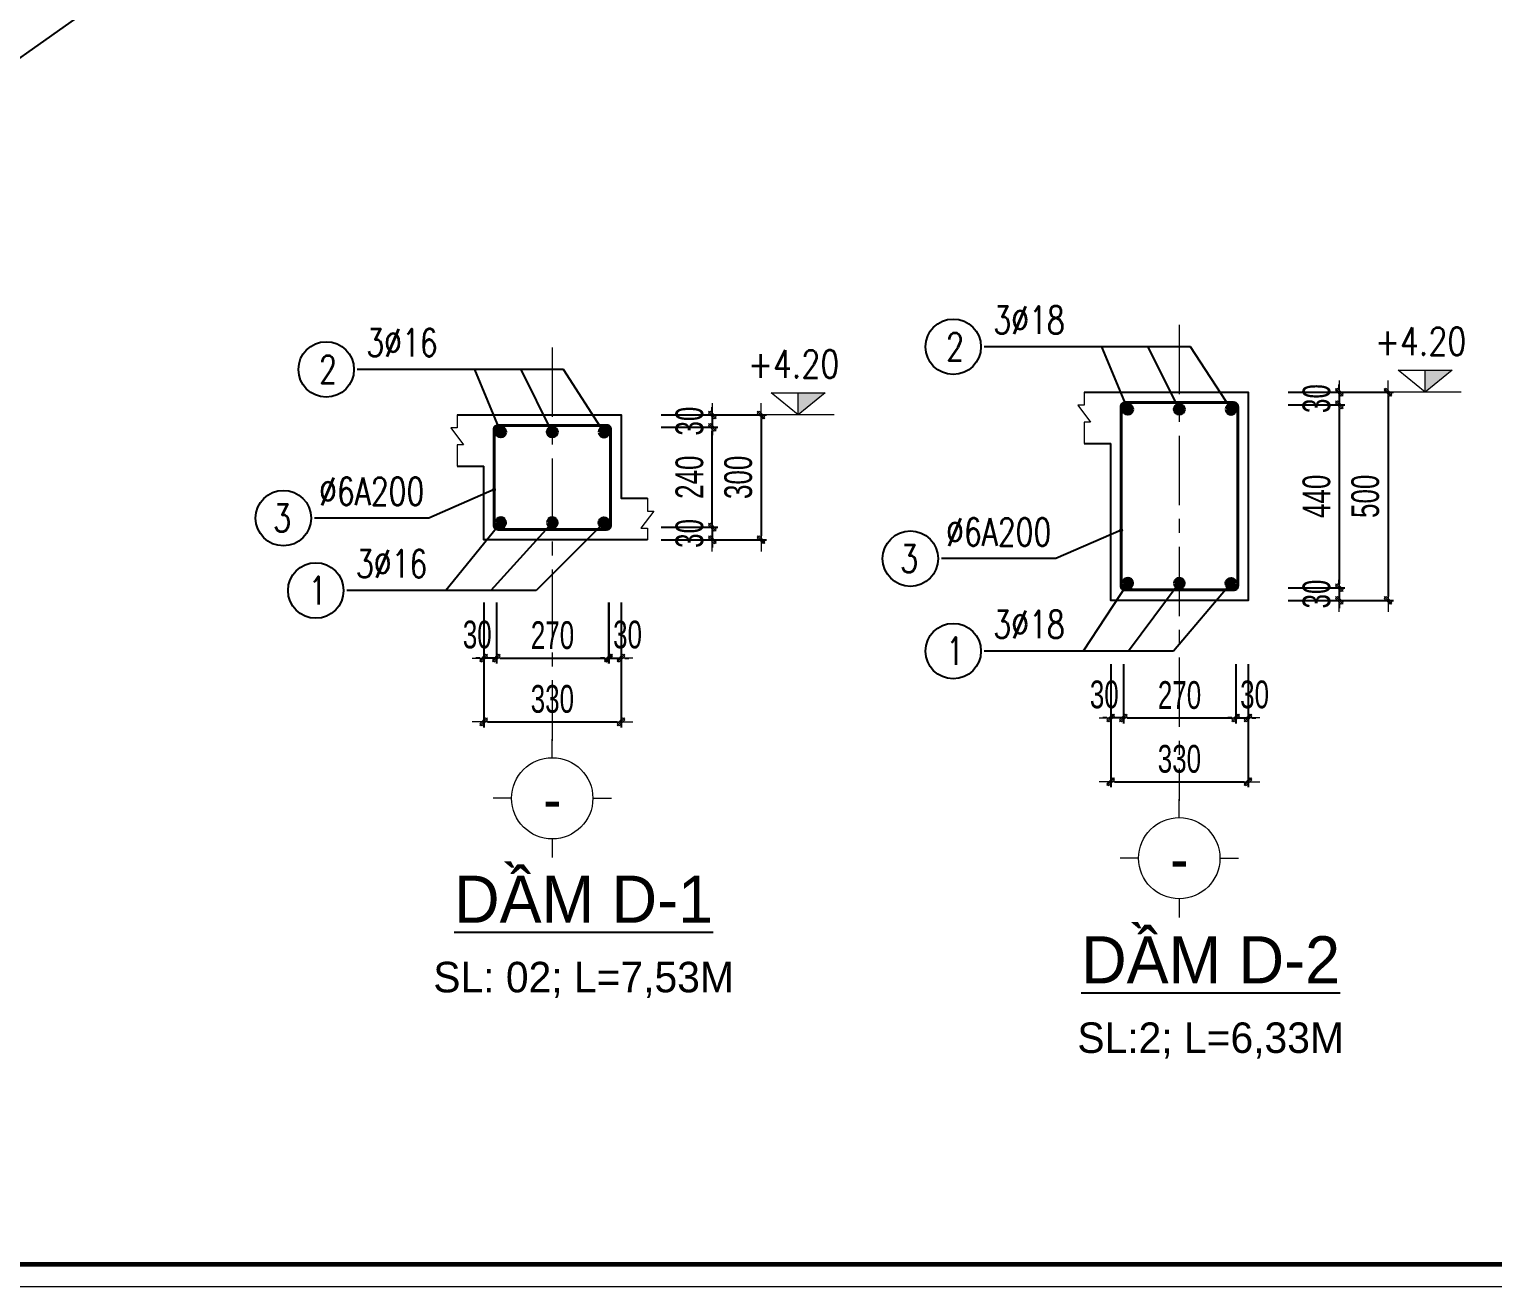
# Model space of a CAD drawing. Header units: millimetres. Extents: x -182770 to 489476, y -561170 to -280028.
# Drawn here: x 131425 to 144613, y -542289 to -530953 of the extents above; entities that cross this region are included whole.
import ezdxf
from ezdxf.enums import TextEntityAlignment as Align

# ---------------------------------------------------------------- set-up
doc = ezdxf.new("R2010")
doc.units = ezdxf.units.MM
doc.header["$MEASUREMENT"] = 0
doc.header["$PDMODE"] = 32
doc.linetypes.add('CENTERX2', pattern=[4, 2.5, -0.5, 0.5, -0.5])
doc.linetypes.add('DASHDOT', pattern=[1, 0.5, -0.25, 0, -0.25])
doc.layers.get('Defpoints').update_dxf_attribs({"color": 1})
doc.layers.add('KCS_Plotter', color=11, linetype='Continuous', plot=False)
for name, color, linetype, lineweight in [('Khungten_LCDI', 7, 'Continuous', 5), ('LC Dim', 8, 'Continuous', 18), ('LC ISO', 153, 'Continuous', 13), ('LC Net dam2', 6, 'Continuous', 40), ('LC Net dam3', 1, 'Continuous', 60), ('LC Net manh', 133, 'Continuous', 5), ('LC Net thay', 63, 'Continuous', 25), ('LC Net truc', 79, 'DASHDOT', 13), ('LC Text1', 3, 'Continuous', 20), ('LC Text2', 7, 'Continuous', 25)]:
    doc.layers.add(name, color=color, linetype=linetype, lineweight=lineweight)
doc.styles.add('HOATBIF', font='hoatbif.shx', dxfattribs={"width": 0.7})
doc.styles.add('Khungten', font='VHAVAN.TTF', dxfattribs={"width": 0.9, "height": 5000})
doc.styles.add('LC 1', font='VHAVANB.TTF')
doc.styles.add('LC 3', font='vnsimli.shx', dxfattribs={"width": 0.75})
doc.styles.add('T1', font='Vnsimli.shx', dxfattribs={"width": 0.8})
doc.styles.add('Title', font='VHBLACK.TTF', dxfattribs={"width": 0.8})
doc.dimstyles.new('kc', dxfattribs={"dimscale": 42, "dimtxt": 2.5, "dimasz": 0.35, "dimexe": 0.5, "dimexo": 0, "dimgap": 0.8, "dimtad": 1, "dimdec": 0, "dimzin": 0, "dimdsep": 46, "dimtxsty": 'HOATBIF', "dimblk1": 'DOT', "dimblk2": 'DOT', "dimsah": 1, "dimcen": -1, "dimdle": 1, "dimclrd": 256, "dimclre": 256, "dimclrt": 4, "dimadec": 3, "dimazin": 2, "dimtfac": 0.333333, "dimtdec": 0, "dimtix": 1, "dimtmove": 2, "dimatfit": 3, "dimldrblk": 'DOT', "dimfxl": 2, "dimtvp": 0.833333, "dimtolj": 1, "dimtzin": 0, "dimarcsym": 1})

# ---------------------------------------------------------------- blocks, each defined once
blk = doc.blocks.new('theptron1')
at = {"layer": 'LC Net dam3'}
for p, q in [((-0.5, 0), (0.5, 0)), ((-0.35, 0.35), (0.35, -0.35)), ((0.35, 0.35), (-0.35, -0.35)), ((0, 0.5), (0, -0.5))]:
    blk.add_line(p, q, dxfattribs=at)
blk.add_circle((0, 0), 0.5, dxfattribs=at)
blk = doc.blocks.new('DOT')
at = {"layer": 'LC Dim'}
blk.add_line((-3, 0), (3, 0), dxfattribs=at)
at = {"layer": 'LC Dim', "color": 4}
blk.add_line((-1, -1), (1, 1), dxfattribs=at)
blk.add_lwpolyline([(0.5, 1), (-1, -0.5), (-0.5, -1), (1, 0.5)], close=True, dxfattribs=at)
blk = doc.blocks.new('*D295')
at = {"layer": 'Defpoints', "color": 0, "ltscale": 2, "transparency": 16777216}
for p in [(707.9, 770.2), (707.9, 725.7), (892.3, 725.7)]:
    blk.add_point(p, dxfattribs=at)
at = {"layer": 'LC Dim', "linetype": 'ByBlock', "lineweight": -2, "ltscale": 2, "transparency": 16777216}
for p, q in [((892.3, 784.2), (892.3, 798.2)), ((707.9, 770.2), (912.3, 770.2)), ((892.3, 770.2), (892.3, 725.7)), ((707.9, 725.7), (912.3, 725.7)), ((892.3, 711.7), (892.3, 697.7))]:
    blk.add_line(p, q, dxfattribs=at)
at = {"layer": 'LC Dim', "lineweight": -2, "ltscale": 2, "transparency": 16777216, "xscale": 14, "yscale": 14, "zscale": 14}
for p, rotation in [((892.3, 770.2), 270), ((892.3, 725.7), 90)]:
    blk.add_blockref('DOT', p, dxfattribs=dict(at, rotation=rotation))
at = {"layer": 'LC Dim', "color": 4, "ltscale": 2, "transparency": 16777216, "insert": (810.3, 747.9), "char_height": 100, "attachment_point": 5, "rotation": 90, "style": 'HOATBIF'}
blk.add_mtext('\\A1;30', dxfattribs=at)
blk = doc.blocks.new('_Dot')
at = {"color": 0, "linetype": 'ByBlock', "lineweight": -2}
blk.add_line((-0.5, 0), (-1, 0), dxfattribs=at)
at = {"color": 0, "linetype": 'ByBlock', "const_width": 0.5}
blk.add_lwpolyline([(-0.25, 0, 1), (0.25, 0, 1)], format="xyb", close=True, dxfattribs=at)
blk = doc.blocks.new('*D296')
at = {"layer": 'Defpoints', "color": 0, "ltscale": 2, "transparency": 16777216}
for p in [(707.9, 770.2), (707.9, 320.2), (1068.1, 320.2)]:
    blk.add_point(p, dxfattribs=at)
at = {"layer": 'LC Dim', "linetype": 'ByBlock', "lineweight": -2, "ltscale": 2, "transparency": 16777216}
for p, q in [((707.9, 770.2), (1088.1, 770.2)), ((1068.1, 756.2), (1068.1, 334.2)), ((707.9, 320.2), (1088.1, 320.2))]:
    blk.add_line(p, q, dxfattribs=at)
at = {"layer": 'LC Dim', "lineweight": -2, "ltscale": 2, "transparency": 16777216, "xscale": 14, "yscale": 14, "zscale": 14}
for p, rotation in [((1068.1, 770.2), 90), ((1068.1, 320.2), 270)]:
    blk.add_blockref('DOT', p, dxfattribs=dict(at, rotation=rotation))
at = {"layer": 'LC Dim', "color": 4, "ltscale": 2, "transparency": 16777216, "insert": (986.1, 545.2), "char_height": 100, "attachment_point": 5, "rotation": 90, "style": 'HOATBIF'}
blk.add_mtext('\\A1;300', dxfattribs=at)
blk = doc.blocks.new('*D297')
at = {"layer": 'Defpoints', "color": 0, "ltscale": 2, "transparency": 16777216}
for p in [(113.9, 94), (518.9, 94), (518.9, -106.4)]:
    blk.add_point(p, dxfattribs=at)
at = {"layer": 'LC Dim', "linetype": 'ByBlock', "lineweight": -2, "ltscale": 2, "transparency": 16777216}
for p, q in [((113.9, 94), (113.9, -126.4)), ((518.9, 94), (518.9, -126.4)), ((127.9, -106.4), (504.9, -106.4))]:
    blk.add_line(p, q, dxfattribs=at)
at = {"layer": 'LC Dim', "lineweight": -2, "ltscale": 2, "transparency": 16777216, "xscale": 14, "yscale": 14, "zscale": 14, "rotation": 180}
blk.add_blockref('DOT', (113.9, -106.4), dxfattribs=at)
at = {"layer": 'LC Dim', "lineweight": -2, "ltscale": 2, "transparency": 16777216, "xscale": 14, "yscale": 14, "zscale": 14}
blk.add_blockref('DOT', (518.9, -106.4), dxfattribs=at)
at = {"layer": 'LC Dim', "color": 4, "ltscale": 2, "transparency": 16777216, "insert": (316.4, -24.4), "char_height": 100, "attachment_point": 5, "style": 'HOATBIF'}
blk.add_mtext('\\A1;270', dxfattribs=at)
blk = doc.blocks.new('*D298')
at = {"layer": 'Defpoints', "color": 0, "ltscale": 2, "transparency": 16777216}
for p in [(517.9, 94), (563.4, 94), (563.4, -106.4)]:
    blk.add_point(p, dxfattribs=at)
at = {"layer": 'LC Dim', "linetype": 'ByBlock', "lineweight": -2, "ltscale": 2, "transparency": 16777216}
for p, q in [((517.9, 94), (517.9, -126.4)), ((563.4, 94), (563.4, -126.4)), ((503.9, -106.4), (489.9, -106.4)), ((517.9, -106.4), (563.4, -106.4)), ((577.4, -106.4), (591.4, -106.4))]:
    blk.add_line(p, q, dxfattribs=at)
at = {"layer": 'LC Dim', "lineweight": -2, "ltscale": 2, "transparency": 16777216, "xscale": 14, "yscale": 14, "zscale": 14}
blk.add_blockref('DOT', (517.9, -106.4), dxfattribs=at)
at = {"layer": 'LC Dim', "lineweight": -2, "ltscale": 2, "transparency": 16777216, "xscale": 14, "yscale": 14, "zscale": 14, "rotation": 180}
blk.add_blockref('DOT', (563.4, -106.4), dxfattribs=at)
at = {"layer": 'LC Dim', "color": 4, "ltscale": 2, "transparency": 16777216, "insert": (586.8, -22.2), "char_height": 100, "attachment_point": 5, "style": 'HOATBIF'}
blk.add_mtext('\\A1;30', dxfattribs=at)
blk = doc.blocks.new('*D293')
at = {"layer": 'Defpoints', "color": 0, "ltscale": 2, "transparency": 16777216}
for p in [(68.4, 94), (563.4, 94), (563.4, -336.4)]:
    blk.add_point(p, dxfattribs=at)
at = {"layer": 'LC Dim', "linetype": 'ByBlock', "lineweight": -2, "ltscale": 2, "transparency": 16777216}
for p, q in [((68.4, 94), (68.4, -356.4)), ((563.4, 94), (563.4, -356.4)), ((82.4, -336.4), (549.4, -336.4))]:
    blk.add_line(p, q, dxfattribs=at)
at = {"layer": 'LC Dim', "lineweight": -2, "ltscale": 2, "transparency": 16777216, "xscale": 14, "yscale": 14, "zscale": 14, "rotation": 180}
blk.add_blockref('DOT', (68.4, -336.4), dxfattribs=at)
at = {"layer": 'LC Dim', "lineweight": -2, "ltscale": 2, "transparency": 16777216, "xscale": 14, "yscale": 14, "zscale": 14}
blk.add_blockref('DOT', (563.4, -336.4), dxfattribs=at)
at = {"layer": 'LC Dim', "color": 4, "ltscale": 2, "transparency": 16777216, "insert": (315.9, -254.4), "char_height": 100, "attachment_point": 5, "style": 'HOATBIF'}
blk.add_mtext('\\A1;330', dxfattribs=at)
blk = doc.blocks.new('*D294')
at = {"layer": 'Defpoints', "color": 0, "ltscale": 2, "transparency": 16777216}
for p in [(68.4, 94), (113.9, 94), (68.4, -106.4)]:
    blk.add_point(p, dxfattribs=at)
at = {"layer": 'LC Dim', "linetype": 'ByBlock', "lineweight": -2, "ltscale": 2, "transparency": 16777216}
for p, q in [((68.4, 94), (68.4, -126.4)), ((113.9, 94), (113.9, -126.4)), ((54.4, -106.4), (40.4, -106.4)), ((113.9, -106.4), (68.4, -106.4)), ((127.9, -106.4), (141.9, -106.4))]:
    blk.add_line(p, q, dxfattribs=at)
at = {"layer": 'LC Dim', "lineweight": -2, "ltscale": 2, "transparency": 16777216, "xscale": 14, "yscale": 14, "zscale": 14}
blk.add_blockref('DOT', (68.4, -106.4), dxfattribs=at)
at = {"layer": 'LC Dim', "lineweight": -2, "ltscale": 2, "transparency": 16777216, "xscale": 14, "yscale": 14, "zscale": 14, "rotation": 180}
blk.add_blockref('DOT', (113.9, -106.4), dxfattribs=at)
at = {"layer": 'LC Dim', "color": 4, "ltscale": 2, "transparency": 16777216, "insert": (45.1, -22.2), "char_height": 100, "attachment_point": 5, "style": 'HOATBIF'}
blk.add_mtext('\\A1;30', dxfattribs=at)
blk = doc.blocks.new('TTRUC')
at = {"layer": 'LC ISO'}
for p, q in [((0, 6.95), (0, 10.13)), ((-6.95, 0), (-10.13, 0)), ((6.95, 0), (10.13, 0)), ((0, -6.95), (0, -10.13))]:
    blk.add_line(p, q, dxfattribs=at)
at = {"layer": 'LC Net manh'}
blk.add_circle((0, 0), 6.95, dxfattribs=at)
blk = doc.blocks.new('Caodo1')
at = {"layer": 'LC Text1'}
blk.add_hatch(color=4, dxfattribs=at).paths.add_polyline_path([(0, 200), (0, 0), (243, 200)])
at = {"layer": 'LC Text1', "color": 4}
for p, q in [((0, 0), (0, 200)), ((324, 0), (-324, 0))]:
    blk.add_line(p, q, dxfattribs=at)
blk.add_lwpolyline([(-243, 200), (243, 200), (0, 0), (0, 0)], close=True, dxfattribs=at)
at = {"layer": 'LC Text1', "color": 4, "style": 'T1', "width": 0.8}
blk.add_attdef('%%P0,00', text='', height=250, dxfattribs=at).set_placement((-39, 460), align=Align.MIDDLE_CENTER)
blk = doc.blocks.new('TIEUDE2')
at = {"layer": 'LC Text2', "color": 7, "style": 'LC 1'}
blk.add_attdef('%%UTIªU§Ò', text='', height=3.5, dxfattribs=at).set_placement((0, 0), align=Align.BOTTOM_CENTER)
blk.add_attdef('TL', text='', height=2.2, dxfattribs=at).set_placement((0, -1.8), align=Align.TOP_CENTER)
blk = doc.blocks.new('*D299')
at = {"layer": 'Defpoints', "color": 0, "ltscale": 2, "transparency": 16777216}
for p in [(707.9, 365.7), (707.9, 320.2), (892.3, 320.2)]:
    blk.add_point(p, dxfattribs=at)
at = {"layer": 'LC Dim', "linetype": 'ByBlock', "lineweight": -2, "ltscale": 2, "transparency": 16777216}
for p, q in [((892.3, 379.7), (892.3, 393.7)), ((707.9, 365.7), (912.3, 365.7)), ((707.9, 320.2), (912.3, 320.2)), ((892.3, 365.7), (892.3, 320.2)), ((892.3, 306.2), (892.3, 292.2))]:
    blk.add_line(p, q, dxfattribs=at)
at = {"layer": 'LC Dim', "lineweight": -2, "ltscale": 2, "transparency": 16777216, "xscale": 14, "yscale": 14, "zscale": 14}
for p, rotation in [((892.3, 365.7), 270), ((892.3, 320.2), 90)]:
    blk.add_blockref('DOT', p, dxfattribs=dict(at, rotation=rotation))
at = {"layer": 'LC Dim', "color": 4, "ltscale": 2, "transparency": 16777216, "insert": (810.3, 342.9), "char_height": 100, "attachment_point": 5, "rotation": 90, "style": 'HOATBIF'}
blk.add_mtext('\\A1;30', dxfattribs=at)
blk = doc.blocks.new('*D300')
at = {"layer": 'Defpoints', "color": 0, "ltscale": 2, "transparency": 16777216}
for p in [(707.9, 725.7), (892.3, 725.7), (707.9, 365.7)]:
    blk.add_point(p, dxfattribs=at)
at = {"layer": 'LC Dim', "linetype": 'ByBlock', "lineweight": -2, "ltscale": 2, "transparency": 16777216}
for p, q in [((707.9, 725.7), (912.3, 725.7)), ((892.3, 379.7), (892.3, 711.7)), ((707.9, 365.7), (912.3, 365.7))]:
    blk.add_line(p, q, dxfattribs=at)
at = {"layer": 'LC Dim', "lineweight": -2, "ltscale": 2, "transparency": 16777216, "xscale": 14, "yscale": 14, "zscale": 14}
for p, rotation in [((892.3, 725.7), 90), ((892.3, 365.7), 270)]:
    blk.add_blockref('DOT', p, dxfattribs=dict(at, rotation=rotation))
at = {"layer": 'LC Dim', "color": 4, "ltscale": 2, "transparency": 16777216, "insert": (810.3, 545.7), "char_height": 100, "attachment_point": 5, "rotation": 90, "style": 'HOATBIF'}
blk.add_mtext('\\A1;240', dxfattribs=at)
blk = doc.blocks.new('*D1291')
at = {"layer": 'Defpoints', "color": 0, "ltscale": 2, "transparency": 16777216}
for p in [(538.8, 1698.3), (538.8, 1652.8), (723.2, 1652.8)]:
    blk.add_point(p, dxfattribs=at)
at = {"layer": 'LC Dim', "linetype": 'ByBlock', "lineweight": -2, "ltscale": 2, "transparency": 16777216}
for p, q in [((538.8, 1698.3), (743.2, 1698.3)), ((723.2, 1712.3), (723.2, 1726.3)), ((723.2, 1698.3), (723.2, 1652.8)), ((538.8, 1652.8), (743.2, 1652.8)), ((723.2, 1638.8), (723.2, 1624.8))]:
    blk.add_line(p, q, dxfattribs=at)
at = {"layer": 'LC Dim', "lineweight": -2, "ltscale": 2, "transparency": 16777216, "xscale": 14, "yscale": 14, "zscale": 14}
for p, rotation in [((723.2, 1698.3), 270), ((723.2, 1652.8), 90)]:
    blk.add_blockref('DOT', p, dxfattribs=dict(at, rotation=rotation))
at = {"layer": 'LC Dim', "color": 4, "ltscale": 2, "transparency": 16777216, "insert": (641.2, 1675.5), "char_height": 100, "attachment_point": 5, "rotation": 90, "style": 'HOATBIF'}
blk.add_mtext('\\A1;30', dxfattribs=at)
blk = doc.blocks.new('*D1292')
at = {"layer": 'Defpoints', "color": 0, "ltscale": 2, "transparency": 16777216}
for p in [(538.8, 1698.3), (538.8, 948), (899, 948)]:
    blk.add_point(p, dxfattribs=at)
at = {"layer": 'LC Dim', "linetype": 'ByBlock', "lineweight": -2, "ltscale": 2, "transparency": 16777216}
for p, q in [((538.8, 1698.3), (919, 1698.3)), ((899, 1684.3), (899, 962)), ((538.8, 948), (919, 948))]:
    blk.add_line(p, q, dxfattribs=at)
at = {"layer": 'LC Dim', "lineweight": -2, "ltscale": 2, "transparency": 16777216, "xscale": 14, "yscale": 14, "zscale": 14}
for p, rotation in [((899, 1698.3), 90), ((899, 948), 270)]:
    blk.add_blockref('DOT', p, dxfattribs=dict(at, rotation=rotation))
at = {"layer": 'LC Dim', "color": 4, "ltscale": 2, "transparency": 16777216, "insert": (817, 1323.1), "char_height": 100, "attachment_point": 5, "rotation": 90, "style": 'HOATBIF'}
blk.add_mtext('\\A1;500', dxfattribs=at)
blk = doc.blocks.new('*D1293')
at = {"layer": 'Defpoints', "color": 0, "ltscale": 2, "transparency": 16777216}
for p in [(-55.2, 717.7), (349.8, 717.7), (349.8, 523.9)]:
    blk.add_point(p, dxfattribs=at)
at = {"layer": 'LC Dim', "linetype": 'ByBlock', "lineweight": -2, "ltscale": 2, "transparency": 16777216}
for p, q in [((-55.2, 717.7), (-55.2, 503.9)), ((349.8, 717.7), (349.8, 503.9)), ((-41.2, 523.9), (335.8, 523.9))]:
    blk.add_line(p, q, dxfattribs=at)
at = {"layer": 'LC Dim', "lineweight": -2, "ltscale": 2, "transparency": 16777216, "xscale": 14, "yscale": 14, "zscale": 14, "rotation": 180}
blk.add_blockref('DOT', (-55.2, 523.9), dxfattribs=at)
at = {"layer": 'LC Dim', "lineweight": -2, "ltscale": 2, "transparency": 16777216, "xscale": 14, "yscale": 14, "zscale": 14}
blk.add_blockref('DOT', (349.8, 523.9), dxfattribs=at)
at = {"layer": 'LC Dim', "color": 4, "ltscale": 2, "transparency": 16777216, "insert": (147.3, 605.9), "char_height": 100, "attachment_point": 5, "style": 'HOATBIF'}
blk.add_mtext('\\A1;270', dxfattribs=at)
blk = doc.blocks.new('*D1294')
at = {"layer": 'Defpoints', "color": 0, "ltscale": 2, "transparency": 16777216}
for p in [(349.8, 717.7), (394.3, 717.7), (394.3, 523.9)]:
    blk.add_point(p, dxfattribs=at)
at = {"layer": 'LC Dim', "linetype": 'ByBlock', "lineweight": -2, "ltscale": 2, "transparency": 16777216}
for p, q in [((349.8, 717.7), (349.8, 503.9)), ((394.3, 717.7), (394.3, 503.9)), ((335.8, 523.9), (321.8, 523.9)), ((349.8, 523.9), (394.3, 523.9)), ((408.3, 523.9), (422.3, 523.9))]:
    blk.add_line(p, q, dxfattribs=at)
at = {"layer": 'LC Dim', "lineweight": -2, "ltscale": 2, "transparency": 16777216, "xscale": 14, "yscale": 14, "zscale": 14}
blk.add_blockref('DOT', (349.8, 523.9), dxfattribs=at)
at = {"layer": 'LC Dim', "lineweight": -2, "ltscale": 2, "transparency": 16777216, "xscale": 14, "yscale": 14, "zscale": 14, "rotation": 180}
blk.add_blockref('DOT', (394.3, 523.9), dxfattribs=at)
at = {"layer": 'LC Dim', "color": 4, "ltscale": 2, "transparency": 16777216, "insert": (417.7, 608.1), "char_height": 100, "attachment_point": 5, "style": 'HOATBIF'}
blk.add_mtext('\\A1;30', dxfattribs=at)
blk = doc.blocks.new('*D1295')
at = {"layer": 'Defpoints', "color": 0, "ltscale": 2, "transparency": 16777216}
for p in [(-100.7, 717.7), (394.3, 717.7), (394.3, 293.9)]:
    blk.add_point(p, dxfattribs=at)
at = {"layer": 'LC Dim', "linetype": 'ByBlock', "lineweight": -2, "ltscale": 2, "transparency": 16777216}
for p, q in [((-100.7, 717.7), (-100.7, 273.9)), ((394.3, 717.7), (394.3, 273.9)), ((-86.7, 293.9), (380.3, 293.9))]:
    blk.add_line(p, q, dxfattribs=at)
at = {"layer": 'LC Dim', "lineweight": -2, "ltscale": 2, "transparency": 16777216, "xscale": 14, "yscale": 14, "zscale": 14, "rotation": 180}
blk.add_blockref('DOT', (-100.7, 293.9), dxfattribs=at)
at = {"layer": 'LC Dim', "lineweight": -2, "ltscale": 2, "transparency": 16777216, "xscale": 14, "yscale": 14, "zscale": 14}
blk.add_blockref('DOT', (394.3, 293.9), dxfattribs=at)
at = {"layer": 'LC Dim', "color": 4, "ltscale": 2, "transparency": 16777216, "insert": (146.8, 375.9), "char_height": 100, "attachment_point": 5, "style": 'HOATBIF'}
blk.add_mtext('\\A1;330', dxfattribs=at)
blk = doc.blocks.new('*D1296')
at = {"layer": 'Defpoints', "color": 0, "ltscale": 2, "transparency": 16777216}
for p in [(-100.7, 717.7), (-55.2, 717.7), (-100.7, 523.9)]:
    blk.add_point(p, dxfattribs=at)
at = {"layer": 'LC Dim', "linetype": 'ByBlock', "lineweight": -2, "ltscale": 2, "transparency": 16777216}
for p, q in [((-100.7, 717.7), (-100.7, 503.9)), ((-55.2, 717.7), (-55.2, 503.9)), ((-114.7, 523.9), (-128.7, 523.9)), ((-55.2, 523.9), (-100.7, 523.9)), ((-41.2, 523.9), (-27.2, 523.9))]:
    blk.add_line(p, q, dxfattribs=at)
at = {"layer": 'LC Dim', "lineweight": -2, "ltscale": 2, "transparency": 16777216, "xscale": 14, "yscale": 14, "zscale": 14}
blk.add_blockref('DOT', (-100.7, 523.9), dxfattribs=at)
at = {"layer": 'LC Dim', "lineweight": -2, "ltscale": 2, "transparency": 16777216, "xscale": 14, "yscale": 14, "zscale": 14, "rotation": 180}
blk.add_blockref('DOT', (-55.2, 523.9), dxfattribs=at)
at = {"layer": 'LC Dim', "color": 4, "ltscale": 2, "transparency": 16777216, "insert": (-124, 608.1), "char_height": 100, "attachment_point": 5, "style": 'HOATBIF'}
blk.add_mtext('\\A1;30', dxfattribs=at)
blk = doc.blocks.new('*D1297')
at = {"layer": 'Defpoints', "color": 0, "ltscale": 2, "transparency": 16777216}
for p in [(538.8, 993.5), (538.8, 948), (723.2, 948)]:
    blk.add_point(p, dxfattribs=at)
at = {"layer": 'LC Dim', "linetype": 'ByBlock', "lineweight": -2, "ltscale": 2, "transparency": 16777216}
for p, q in [((723.2, 1007.5), (723.2, 1021.5)), ((538.8, 993.5), (743.2, 993.5)), ((723.2, 993.5), (723.2, 948)), ((538.8, 948), (743.2, 948)), ((723.2, 934), (723.2, 920))]:
    blk.add_line(p, q, dxfattribs=at)
at = {"layer": 'LC Dim', "lineweight": -2, "ltscale": 2, "transparency": 16777216, "xscale": 14, "yscale": 14, "zscale": 14}
for p, rotation in [((723.2, 993.5), 270), ((723.2, 948), 90)]:
    blk.add_blockref('DOT', p, dxfattribs=dict(at, rotation=rotation))
at = {"layer": 'LC Dim', "color": 4, "ltscale": 2, "transparency": 16777216, "insert": (641.2, 970.7), "char_height": 100, "attachment_point": 5, "rotation": 90, "style": 'HOATBIF'}
blk.add_mtext('\\A1;30', dxfattribs=at)
blk = doc.blocks.new('*D1298')
at = {"layer": 'Defpoints', "color": 0, "ltscale": 2, "transparency": 16777216}
for p in [(538.8, 1652.8), (538.8, 993.5), (723.2, 993.5)]:
    blk.add_point(p, dxfattribs=at)
at = {"layer": 'LC Dim', "linetype": 'ByBlock', "lineweight": -2, "ltscale": 2, "transparency": 16777216}
for p, q in [((538.8, 1652.8), (743.2, 1652.8)), ((723.2, 1638.8), (723.2, 1007.5)), ((538.8, 993.5), (743.2, 993.5))]:
    blk.add_line(p, q, dxfattribs=at)
at = {"layer": 'LC Dim', "lineweight": -2, "ltscale": 2, "transparency": 16777216, "xscale": 14, "yscale": 14, "zscale": 14}
for p, rotation in [((723.2, 1652.8), 90), ((723.2, 993.5), 270)]:
    blk.add_blockref('DOT', p, dxfattribs=dict(at, rotation=rotation))
at = {"layer": 'LC Dim', "color": 4, "ltscale": 2, "transparency": 16777216, "insert": (641.2, 1323.1), "char_height": 100, "attachment_point": 5, "rotation": 90, "style": 'HOATBIF'}
blk.add_mtext('\\A1;440', dxfattribs=at)
blk = doc.blocks.new('lcdi fix')
at = {"layer": 'Defpoints', "lineweight": 0}
blk.add_lwpolyline([(-1200, -14850), (-1200, 14850), (40800, 14850), (40800, -14850)], close=True, dxfattribs=at)
at = {"layer": 'Khungten_LCDI', "color": 5, "lineweight": 60}
blk.add_lwpolyline([(0, -14650), (0, 14650), (40600, 14650), (40600, -14650)], close=True, dxfattribs=at)
at = {"color": 7, "style": 'Khungten', "width": 0.8}
for tag, p in [('REVISION', (39499, -10746)), ('NGAYHT', (39546, -11609))]:
    blk.add_attdef(tag, text='', height=200, dxfattribs=at).set_placement(p, align=Align.CENTER)
at = {"layer": 'LC Text1', "color": 3, "style": 'LC 1', "width": 1.834006}
for tag, p, p2 in [('TENBANVE1', (36913, -8886), (40339, -8886)), ('TENBANVE2', (36913, -9562), (40339, -9562))]:
    blk.add_attdef(tag, text='', height=250, dxfattribs=at).set_placement(p, p2, align=Align.FIT)
at = {"layer": 'LC Text1', "style": 'Title', "width": 0.7}
blk.add_attdef('SOBANVE', text='', height=250, dxfattribs=at).set_placement((39562, -13896), align=Align.CENTER)
blk = doc.blocks.new('xcb')
at = {"layer": 'LC Net dam2'}
blk.add_lwpolyline([(105.9, 372.7), (105.9, 717.7, -0.414214), (120.9, 732.7), (510.9, 732.7, -0.414214), (525.9, 717.7), (525.9, 372.7, -0.414214), (510.9, 357.7), (120.9, 357.7, -0.414214)], format="xyb", close=True, dxfattribs=at)
at = {"layer": 'LC Net manh'}
for points in [[(-27.3, 770.2), (-27.3, 723.8), (-50.6, 723.8), (-4, 662), (-27.3, 662), (-27.3, 585.2)], [(658.2, 470.2), (658.2, 423.8), (681.5, 423.8), (634.9, 362), (658.2, 362), (658.2, 320.2)]]:
    blk.add_lwpolyline(points, dxfattribs=at)
at = {"layer": 'LC Net thay'}
for p, q in [((-27.3, 770.2), (68.4, 770.2)), ((-27.3, 585.2), (68.4, 585.2)), ((658.2, 320.2), (562.4, 320.2))]:
    blk.add_line(p, q, dxfattribs=at)
for points in [[(68.4, 770.2), (563.4, 770.2), (563.4, 470.2), (658.2, 470.2)], [(563.4, 320.2), (68.4, 320.2), (68.4, 585.2)]]:
    blk.add_lwpolyline(points, dxfattribs=at)
at = {"layer": 'LC Net truc', "linetype": 'CENTERX2', "ltscale": 100}
blk.add_line((315.4, 1013.3), (315.4, -405.1), dxfattribs=at)
at = {"layer": 'LC Text2', "ltscale": 100}
for centre in [(-499.3, 934.3), (-653.8, 398.2), (-536.8, 137.2)]:
    blk.add_circle(centre, 100, dxfattribs=at)
at = {"layer": 'LC Dim'}
for p, xscale, yscale, zscale in [((129.9, 708.7), 29.99999999984965, 29.99999999984965, 29.99999999984965), ((315.4, 708.7), 29.99999999984965, 29.99999999984965, 29.99999999984965), ((501.9, 708.7), -29.99999999984965, 29.9999999998255, 29.99999999980822)]:
    blk.add_blockref('theptron1', p, dxfattribs=dict(at, xscale=xscale, yscale=yscale, zscale=zscale))
at = {"layer": 'LC Dim', "rotation": 180}
for p, xscale, yscale, zscale in [((129.9, 381.7), -29.99999999984965, 29.9999999998255, 29.99999999980822), ((315.4, 381.7), -29.99999999984965, 29.9999999998255, 29.99999999980822), ((501.9, 381.7), 29.99999999984965, 29.99999999984965, 29.99999999984965)]:
    blk.add_blockref('theptron1', p, dxfattribs=dict(at, xscale=xscale, yscale=yscale, zscale=zscale))
at = {"layer": 'LC ISO', "xscale": 21.07066211160658, "yscale": 21.07066211160658, "zscale": 21.07066211160658}
blk.add_blockref('TTRUC', (315.4, -612.1), dxfattribs=at)
at = {"layer": 'LC Text1'}
ref = blk.add_blockref('Caodo1', (1201.6, 770.2), dxfattribs=dict(at, xscale=0.4, yscale=0.4, zscale=0.4))
ref.add_attrib('%%P0,00', '+4.20', dxfattribs={"layer": 'LC Text2', "height": 100, "style": 'T1', "width": 0.8}).set_placement((1186, 954), align=Align.MIDDLE_CENTER)
at = {"layer": 'LC Text2'}
ref = blk.add_blockref('TIEUDE2', (428.4, -1111.7), dxfattribs=dict(at, xscale=50.00000000011642, yscale=50.00000000011642, zscale=50.00000000011642))
ref.add_attrib('%%UTIªU§Ò', '%%UdÇm D-1', dxfattribs={"color": 7, "height": 169.81, "style": 'LC 1'}).set_placement((428.4, -1111.7), align=Align.BOTTOM_CENTER)
ref.add_attrib('TL', 'sl: 02; l=7,53m', dxfattribs={"color": 7, "height": 110, "style": 'LC 1'}).set_placement((428.4, -1201.7), align=Align.TOP_CENTER)
at = {"layer": 'LC Text1', "ltscale": 0.2, "style": 'LC 1', "width": 0.9}
blk.add_text('-', height=165, dxfattribs=at).set_placement((315.4, -746.3), align=Align.BOTTOM_CENTER)
at = {"layer": 'LC Text2', "linetype": 'ByBlock', "style": 'LC 3', "width": 0.75}
for s, p in [('3%%C16', (-354.7, 980.7)), ('%%C6A200', (-525.1, 444.6)), ('3%%C16', (-392.2, 183.5))]:
    blk.add_text(s, height=100, dxfattribs=at).set_placement(p)
at = {"layer": 'LC Text2', "ltscale": 100, "style": 'LC 3', "width": 0.75}
for s, p in [('2', (-493, 934.3)), ('3', (-658.3, 398.3)), ('1', (-530.5, 137.2))]:
    blk.add_text(s, height=100, dxfattribs=at).set_placement(p, align=Align.MIDDLE_CENTER)
at = {"layer": 'LC Dim', "ltscale": 2}
for base, p1, p2, picture, middle in [((892.3, 725.7), (707.9, 770.2), (707.9, 725.7), '*D295', (810.3, 747.9)), ((1068.1, 320.2), (707.9, 770.2), (707.9, 320.2), '*D296', (986.1, 545.2)), ((892.3, 725.7), (707.9, 365.7), (707.9, 725.7), '*D300', (810.3, 545.7)), ((892.3, 320.2), (707.9, 365.7), (707.9, 320.2), '*D299', (810.3, 342.9))]:
    dim = blk.add_linear_dim(base=base, p1=p1, p2=p2, angle=90, dimstyle='kc', override={"dimscale": 40, "dimlfac": 0.666667}, dxfattribs=at)
    dim.commit()
    dim.dimension.update_dxf_attribs({"geometry": picture, "text_midpoint": middle})
dim = blk.add_linear_dim(base=(68.4, -106.4), p1=(113.9, 94), p2=(68.4, 94), angle=180, dimstyle='kc', override={"dimscale": 40, "dimlfac": 0.666667}, dxfattribs=at)
dim.commit()
dim.dimension.update_dxf_attribs({"geometry": '*D294', "text_midpoint": (45.1, -22.2), "dimtype": 160})
for base, p1, p2, picture, middle in [((563.4, -336.4), (68.4, 94), (563.4, 94), '*D293', (315.9, -254.4)), ((518.9, -106.4), (113.9, 94), (518.9, 94), '*D297', (316.4, -24.4))]:
    dim = blk.add_linear_dim(base=base, p1=p1, p2=p2, dimstyle='kc', override={"dimscale": 40, "dimlfac": 0.666667}, dxfattribs=at)
    dim.commit()
    dim.dimension.update_dxf_attribs({"geometry": picture, "text_midpoint": middle})
dim = blk.add_linear_dim(base=(563.4, -106.4), p1=(517.9, 94), p2=(563.4, 94), dimstyle='kc', override={"dimscale": 40, "dimlfac": 0.666667}, dxfattribs=at)
dim.commit()
dim.dimension.update_dxf_attribs({"geometry": '*D298', "text_midpoint": (586.8, -22.2), "dimtype": 160})
for points in [[(129.9, 708.7), (36.3, 934.3), (-387.4, 934.3)], [(315.4, 708.7), (203.3, 934.3), (-283.9, 934.3)], [(501.9, 708.7), (356.3, 934.3), (1.4, 934.3)], [(105.9, 500.8), (-129.6, 398.2), (-541.9, 398.2)], [(129.9, 381.7), (-68.1, 137.2), (-424.9, 137.2)], [(501.9, 381.7), (257.4, 137.2), (-424.9, 137.2)], [(315.4, 381.7), (94.4, 137.2), (-321.4, 137.2)]]:
    blk.add_leader(points, dimstyle='kc', override={"dimgap": 0.8, "dimtad": 0}, dxfattribs=at)
blk = doc.blocks.new('sv')
at = {"layer": 'LC Net dam2'}
blk.add_lwpolyline([(-63.2, 1000.5), (-63.2, 1645.8, -0.414214), (-48.2, 1660.8), (341.8, 1660.8, -0.414214), (356.8, 1645.8), (356.8, 1000.5, -0.414214), (341.8, 985.5), (-48.2, 985.5, -0.414214)], format="xyb", close=True, dxfattribs=at)
at = {"layer": 'LC Net manh'}
blk.add_lwpolyline([(-196.4, 1698.3), (-196.4, 1651.9), (-219.7, 1651.9), (-173.1, 1590.1), (-196.4, 1590.1), (-196.4, 1513.3)], dxfattribs=at)
at = {"layer": 'LC Net thay'}
for p, q in [((-196.4, 1698.3), (-100.7, 1698.3)), ((-196.4, 1513.3), (-100.7, 1513.3))]:
    blk.add_line(p, q, dxfattribs=at)
blk.add_lwpolyline([(-100.7, 1698.3), (394.3, 1698.3), (394.3, 948), (-100.7, 948), (-100.7, 1513.3)], dxfattribs=at)
at = {"layer": 'LC Net truc', "linetype": 'CENTERX2', "ltscale": 100}
blk.add_line((146.3, 1941.4), (146.3, 225.2), dxfattribs=at)
at = {"layer": 'LC Text2', "ltscale": 100}
for centre in [(-668.4, 1862.4), (-822.9, 1098.3), (-668.4, 765)]:
    blk.add_circle(centre, 100, dxfattribs=at)
at = {"layer": 'LC Dim'}
for p, xscale, yscale, zscale in [((-39.2, 1636.8), 29.99999999984965, 29.99999999984965, 29.99999999984965), ((146.3, 1636.8), 29.99999999984965, 29.99999999984965, 29.99999999984965), ((332.8, 1636.8), -29.99999999984965, 29.9999999998255, 29.99999999980822)]:
    blk.add_blockref('theptron1', p, dxfattribs=dict(at, xscale=xscale, yscale=yscale, zscale=zscale))
at = {"layer": 'LC Dim', "rotation": 180}
for p, xscale, yscale, zscale in [((-39.2, 1009.5), -29.99999999984965, 29.9999999998255, 29.99999999980822), ((146.3, 1009.5), -29.99999999984965, 29.9999999998255, 29.99999999980822), ((332.8, 1009.5), 29.99999999984965, 29.99999999984965, 29.99999999984965)]:
    blk.add_blockref('theptron1', p, dxfattribs=dict(at, xscale=xscale, yscale=yscale, zscale=zscale))
at = {"layer": 'LC ISO', "xscale": 21.07066211160658, "yscale": 21.07066211160658, "zscale": 21.07066211160658}
blk.add_blockref('TTRUC', (146.3, 18.2), dxfattribs=at)
at = {"layer": 'LC Text1'}
ref = blk.add_blockref('Caodo1', (1032.5, 1698.3), dxfattribs=dict(at, xscale=0.4, yscale=0.4, zscale=0.4))
ref.add_attrib('%%P0,00', '+4.20', dxfattribs={"layer": 'LC Text2', "height": 100, "style": 'T1', "width": 0.8}).set_placement((1016.9, 1882.1), align=Align.MIDDLE_CENTER)
at = {"layer": 'LC Text2'}
ref = blk.add_blockref('TIEUDE2', (259.3, -483.9), dxfattribs=dict(at, xscale=50.00000000011642, yscale=50.00000000011642, zscale=50.00000000011642))
ref.add_attrib('%%UTIªU§Ò', '%%UdÇm d-2', dxfattribs={"color": 7, "height": 169.81, "style": 'LC 1'}).set_placement((259.3, -483.9), align=Align.BOTTOM_CENTER)
ref.add_attrib('TL', 'sl:2; L=6,33m', dxfattribs={"color": 7, "height": 110, "style": 'LC 1'}).set_placement((259.3, -573.9), align=Align.TOP_CENTER)
at = {"layer": 'LC Text1', "ltscale": 0.2, "style": 'LC 1', "width": 0.9}
blk.add_text('-', height=165, dxfattribs=at).set_placement((146.3, -116), align=Align.BOTTOM_CENTER)
at = {"layer": 'LC Text2', "linetype": 'ByBlock', "style": 'LC 3', "width": 0.75}
for s, p in [('3%%C18', (-523.8, 1908.7)), ('%%C6A200', (-694.2, 1144.7)), ('3%%C18', (-523.8, 811.3))]:
    blk.add_text(s, height=100, dxfattribs=at).set_placement(p)
at = {"layer": 'LC Text2', "ltscale": 100, "style": 'LC 3', "width": 0.75}
for s, p in [('2', (-662.1, 1862.4)), ('3', (-827.5, 1098.3)), ('1', (-662.1, 765))]:
    blk.add_text(s, height=100, dxfattribs=at).set_placement(p, align=Align.MIDDLE_CENTER)
at = {"layer": 'LC Dim', "ltscale": 2}
for base, p1, p2, picture, middle in [((723.2, 1652.8), (538.8, 1698.3), (538.8, 1652.8), '*D1291', (641.2, 1675.5)), ((899, 948), (538.8, 1698.3), (538.8, 948), '*D1292', (817, 1323.1)), ((723.2, 993.5), (538.8, 1652.8), (538.8, 993.5), '*D1298', (641.2, 1323.1)), ((723.2, 948), (538.8, 993.5), (538.8, 948), '*D1297', (641.2, 970.7))]:
    dim = blk.add_linear_dim(base=base, p1=p1, p2=p2, angle=90, dimstyle='kc', override={"dimscale": 40, "dimlfac": 0.666667}, dxfattribs=at)
    dim.commit()
    dim.dimension.update_dxf_attribs({"geometry": picture, "text_midpoint": middle})
dim = blk.add_linear_dim(base=(-100.7, 523.9), p1=(-55.2, 717.7), p2=(-100.7, 717.7), angle=180, dimstyle='kc', override={"dimscale": 40, "dimlfac": 0.666667}, dxfattribs=at)
dim.commit()
dim.dimension.update_dxf_attribs({"geometry": '*D1296', "text_midpoint": (-124, 608.1), "dimtype": 160})
for base, p1, p2, picture, middle in [((394.3, 293.9), (-100.7, 717.7), (394.3, 717.7), '*D1295', (146.8, 375.9)), ((349.8, 523.9), (-55.2, 717.7), (349.8, 717.7), '*D1293', (147.3, 605.9))]:
    dim = blk.add_linear_dim(base=base, p1=p1, p2=p2, dimstyle='kc', override={"dimscale": 40, "dimlfac": 0.666667}, dxfattribs=at)
    dim.commit()
    dim.dimension.update_dxf_attribs({"geometry": picture, "text_midpoint": middle})
dim = blk.add_linear_dim(base=(394.3, 523.9), p1=(349.8, 717.7), p2=(394.3, 717.7), dimstyle='kc', override={"dimscale": 40, "dimlfac": 0.666667}, dxfattribs=at)
dim.commit()
dim.dimension.update_dxf_attribs({"geometry": '*D1294', "text_midpoint": (417.7, 608.1), "dimtype": 160})
for points in [[(-39.2, 1636.8), (-132.9, 1862.4), (-556.5, 1862.4)], [(146.3, 1636.8), (34.1, 1862.4), (-453, 1862.4)], [(332.8, 1636.8), (187.1, 1862.4), (-167.7, 1862.4)], [(-63.2, 1200.8), (-298.7, 1098.3), (-711, 1098.3)], [(-39.2, 1009.5), (-199.7, 765), (-556.5, 765)], [(332.8, 1009.5), (125.8, 765), (-556.5, 765)], [(146.3, 1009.5), (-37.2, 765), (-453, 765)]]:
    blk.add_leader(points, dimstyle='kc', override={"dimgap": 0.8, "dimtad": 0}, dxfattribs=at)

msp = doc.modelspace()

# ---------------------------------------------------------------- linework, layer by layer
at = {"layer": 'KCS_Plotter', "ltscale": 250}
msp.add_line((115676.1, -542288.8), (157676.1, -512588.8), dxfattribs=at)

# ---------------------------------------------------------------- block references
at = {"layer": 'LC Net thay'}
msp.add_blockref('lcdi fix', (116876.1, -527438.8), dxfattribs=at)
at = {"layer": 'LC Net thay', "xscale": 2.499999999999997, "yscale": 2.499999999999997, "zscale": 2.499999999999997}
for name, p in [('sv', (141422.2, -538471.4)), ('xcb', (135349, -536355.7))]:
    msp.add_blockref(name, p, dxfattribs=at)

doc.saveas('drawing.dxf')
